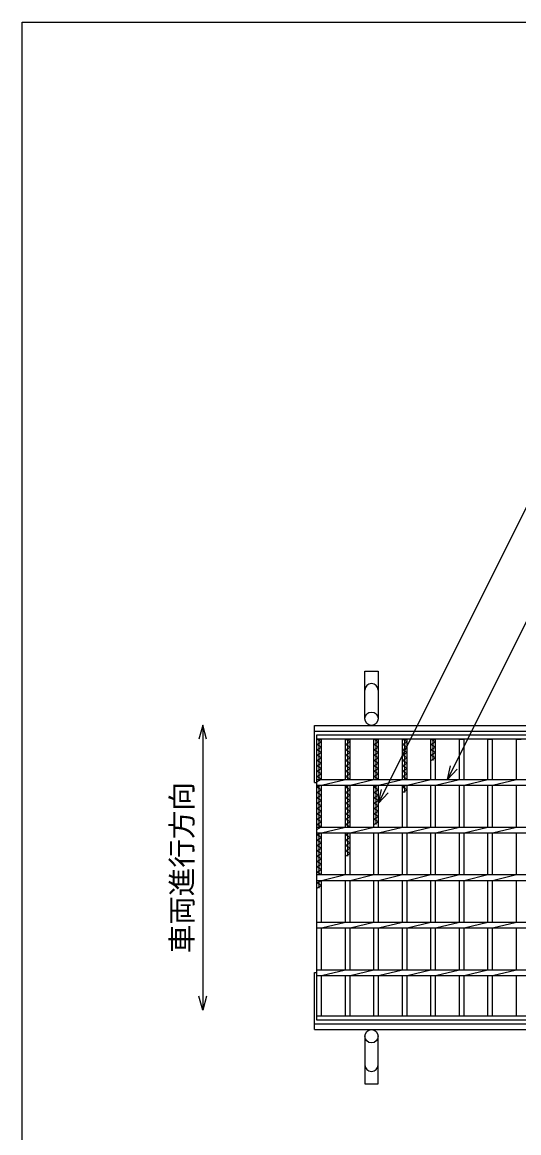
# Model space of a CAD drawing. Units: millimetres, scale not verified. Extents: x -1820 to 1731, y -1282 to 1054.
# Drawn here: x -1729 to -1206, y -114 to 1054 of the extents above; entities that cross this region are included whole.
import ezdxf
from ezdxf.enums import TextEntityAlignment as Align

# ---------------------------------------------------------------- set-up
doc = ezdxf.new("R2010")
doc.units = ezdxf.units.MM
doc.header["$LTSCALE"] = 10
for name, color, linetype, lineweight in [('0_2', 150, 'Continuous', 25), ('16', 3, 'Continuous', 25), ('19', 6, 'Continuous', 25), ('22', 4, 'Continuous', 25)]:
    doc.layers.add(name, color=color, linetype=linetype, lineweight=lineweight)
doc.styles.add('ベクトル', font='')
doc.styles.get('ベクトル').set_extended_font_data('ベクトル')

msp = doc.modelspace()

# ---------------------------------------------------------------- linework, layer by layer
at = {"layer": '0_2'}
for p, q in [((-1729, -1146.5), (-1729, 1053.5)), ((-1729, 1053.5), (1731, 1053.5))]:
    msp.add_line(p, q, dxfattribs=at)
at = {"layer": '0_2', "color": 4}
for p, q in [((-1539, 314.3), (-1543, 299.3)), ((-1535, 299.3), (-1539, 314.3)), ((-1539, 314.3), (-1539, 14.3)), ((-1539, 14.3), (-1543, 29.3)), ((-1535, 29.3), (-1539, 14.3))]:
    msp.add_line(p, q, dxfattribs=at)
at = {"layer": '16'}
for p, q in [((-1419, 304), (-424, 304)), ((-1419, 299.5), (-1419, 304)), ((-424, 299.5), (-1419, 299.5)), ((-1419, 8.5), (-1419, 299.5)), ((-1419, 299.5), (-1414, 299.5)), ((-1414, 296.7), (-1419, 299.5)), ((-1419, 293.9), (-1414, 296.7)), ((-1414, 291.1), (-1419, 293.9)), ((-1416.5, 257), (-1416.5, 299.5)), ((-1414, 257), (-1414, 299.5)), ((-1389, 257), (-1389, 299.5)), ((-1389, 299.5), (-1384, 299.5)), ((-1384, 296.7), (-1389, 299.5)), ((-1389, 293.9), (-1384, 296.7)), ((-1384, 291.1), (-1389, 293.9)), ((-1386.5, 257), (-1386.5, 299.5)), ((-1384, 257), (-1384, 299.5)), ((-1359, 257), (-1359, 299.5)), ((-1359, 299.5), (-1354, 299.5)), ((-1354, 296.7), (-1359, 299.5)), ((-1359, 293.9), (-1354, 296.7)), ((-1354, 291.1), (-1359, 293.9)), ((-1356.5, 257), (-1356.5, 299.5)), ((-1354, 257), (-1354, 299.5)), ((-1329, 257), (-1329, 299.5)), ((-1329, 299.5), (-1324, 299.5)), ((-1324, 296.7), (-1329, 299.5)), ((-1329, 293.9), (-1324, 296.7)), ((-1324, 291.1), (-1329, 293.9)), ((-1326.5, 257), (-1326.5, 299.5)), ((-1324, 257), (-1324, 299.5)), ((-1299, 257), (-1299, 299.5)), ((-1299, 299.5), (-1294, 299.5)), ((-1294, 296.7), (-1299, 299.5)), ((-1299, 293.9), (-1294, 296.7)), ((-1294, 291.1), (-1299, 293.9)), ((-1296.5, 277.1), (-1296.5, 299.5)), ((-1294, 257), (-1294, 299.5)), ((-1269, 257), (-1269, 299.5)), ((-1269, 299.5), (-1264, 299.5)), ((-1264, 257), (-1264, 299.5)), ((-1239, 257), (-1239, 299.5)), ((-1239, 299.5), (-1234, 299.5)), ((-1234, 257), (-1234, 299.5)), ((-1209, 257), (-1209, 299.5)), ((-1209, 299.5), (-1204, 299.5)), ((-1419, 288.3), (-1414, 291.1)), ((-1414, 285.5), (-1419, 288.3)), ((-1419, 282.7), (-1414, 285.5)), ((-1414, 279.9), (-1419, 282.7)), ((-1389, 288.3), (-1384, 291.1)), ((-1384, 285.5), (-1389, 288.3)), ((-1389, 282.7), (-1384, 285.5)), ((-1384, 279.9), (-1389, 282.7)), ((-1359, 288.3), (-1354, 291.1)), ((-1354, 285.5), (-1359, 288.3)), ((-1359, 282.7), (-1354, 285.5)), ((-1354, 279.9), (-1359, 282.7)), ((-1329, 288.3), (-1324, 291.1)), ((-1324, 285.5), (-1329, 288.3)), ((-1329, 282.7), (-1324, 285.5)), ((-1324, 279.9), (-1329, 282.7)), ((-1299, 288.3), (-1294, 291.1)), ((-1294, 285.5), (-1299, 288.3)), ((-1299, 282.7), (-1294, 285.5)), ((-1294, 279.9), (-1299, 282.7)), ((-1419, 277.1), (-1414, 279.9)), ((-1414, 274.3), (-1419, 277.1)), ((-1419, 271.5), (-1414, 274.3)), ((-1414, 268.7), (-1419, 271.5)), ((-1419, 265.9), (-1414, 268.7)), ((-1389, 277.1), (-1384, 279.9)), ((-1384, 274.3), (-1389, 277.1)), ((-1389, 271.5), (-1384, 274.3)), ((-1384, 268.7), (-1389, 271.5)), ((-1389, 265.9), (-1384, 268.7)), ((-1359, 277.1), (-1354, 279.9)), ((-1354, 274.3), (-1359, 277.1)), ((-1359, 271.5), (-1354, 274.3)), ((-1354, 268.7), (-1359, 271.5)), ((-1359, 265.9), (-1354, 268.7)), ((-1329, 277.1), (-1324, 279.9)), ((-1324, 274.3), (-1329, 277.1)), ((-1329, 271.5), (-1324, 274.3)), ((-1324, 268.7), (-1329, 271.5)), ((-1329, 265.9), (-1324, 268.7)), ((-1299, 277.1), (-1294, 279.9)), ((-1414, 263.1), (-1419, 265.9)), ((-1419, 260.3), (-1414, 263.1)), ((-1414, 257.5), (-1419, 260.3)), ((-1419, 254.7), (-1414, 257.5)), ((-1419, 257), (-424, 257)), ((-1419, 251), (-1419, 257)), ((-1414, 251), (-1389, 257)), ((-1384, 263.1), (-1389, 265.9)), ((-1389, 260.3), (-1384, 263.1)), ((-1384, 257.5), (-1389, 260.3)), ((-1384.9, 257), (-1384, 257.5)), ((-1384, 251), (-1359, 257)), ((-1354, 263.1), (-1359, 265.9)), ((-1359, 260.3), (-1354, 263.1)), ((-1354, 257.5), (-1359, 260.3)), ((-1354.9, 257), (-1354, 257.5)), ((-1354, 251), (-1329, 257)), ((-1324, 263.1), (-1329, 265.9)), ((-1329, 260.3), (-1324, 263.1)), ((-1324, 257.5), (-1329, 260.3)), ((-1324.9, 257), (-1324, 257.5)), ((-1324, 251), (-1299, 257)), ((-1294, 251), (-1269, 257)), ((-1264, 251), (-1239, 257)), ((-1234, 251), (-1209, 257)), ((-1419, 251), (-424, 251)), ((-1419, 249.1), (-1415.6, 251)), ((-1414, 246.3), (-1419, 249.1)), ((-1419, 243.5), (-1414, 246.3)), ((-1416.5, 207), (-1416.5, 251)), ((-1414, 207), (-1414, 251)), ((-1389, 207), (-1389, 251)), ((-1389, 249.1), (-1385.6, 251)), ((-1384, 246.3), (-1389, 249.1)), ((-1389, 243.5), (-1384, 246.3)), ((-1386.5, 207), (-1386.5, 251)), ((-1384, 207), (-1384, 251)), ((-1359, 207), (-1359, 251)), ((-1359, 249.1), (-1355.6, 251)), ((-1354, 246.3), (-1359, 249.1)), ((-1359, 243.5), (-1354, 246.3)), ((-1356.5, 209.9), (-1356.5, 251)), ((-1354, 207), (-1354, 251)), ((-1329, 207), (-1329, 251)), ((-1329, 249.1), (-1325.6, 251)), ((-1324, 246.3), (-1329, 249.1)), ((-1329, 243.5), (-1324, 246.3)), ((-1326.5, 243.5), (-1326.5, 251)), ((-1324, 207), (-1324, 251)), ((-1299, 207), (-1299, 251)), ((-1294, 207), (-1294, 251)), ((-1269, 207), (-1269, 251)), ((-1264, 207), (-1264, 251)), ((-1239, 207), (-1239, 251)), ((-1234, 207), (-1234, 251)), ((-1209, 207), (-1209, 251)), ((-1414, 240.7), (-1419, 243.5)), ((-1419, 237.9), (-1414, 240.7)), ((-1414, 235.1), (-1419, 237.9)), ((-1419, 232.3), (-1414, 235.1)), ((-1384, 240.7), (-1389, 243.5)), ((-1389, 237.9), (-1384, 240.7)), ((-1384, 235.1), (-1389, 237.9)), ((-1389, 232.3), (-1384, 235.1)), ((-1354, 240.7), (-1359, 243.5)), ((-1359, 237.9), (-1354, 240.7)), ((-1354, 235.1), (-1359, 237.9)), ((-1359, 232.3), (-1354, 235.1)), ((-1414, 229.5), (-1419, 232.3)), ((-1419, 226.7), (-1414, 229.5)), ((-1414, 223.9), (-1419, 226.7)), ((-1419, 221.1), (-1414, 223.9)), ((-1384, 229.5), (-1389, 232.3)), ((-1389, 226.7), (-1384, 229.5)), ((-1384, 223.9), (-1389, 226.7)), ((-1389, 221.1), (-1384, 223.9)), ((-1354, 229.5), (-1359, 232.3)), ((-1359, 226.7), (-1354, 229.5)), ((-1354, 223.9), (-1359, 226.7)), ((-1359, 221.1), (-1354, 223.9)), ((-1414, 218.3), (-1419, 221.1)), ((-1419, 215.5), (-1414, 218.3)), ((-1414, 212.7), (-1419, 215.5)), ((-1419, 209.9), (-1414, 212.7)), ((-1384, 218.3), (-1389, 221.1)), ((-1389, 215.5), (-1384, 218.3)), ((-1384, 212.7), (-1389, 215.5)), ((-1389, 209.9), (-1384, 212.7)), ((-1354, 218.3), (-1359, 221.1)), ((-1359, 215.5), (-1354, 218.3)), ((-1354, 212.7), (-1359, 215.5)), ((-1359, 209.9), (-1354, 212.7)), ((-1414, 207.1), (-1419, 209.9)), ((-1419, 204.3), (-1414, 207.1)), ((-1419, 207), (-424, 207)), ((-1419, 201), (-1419, 207)), ((-1419, 201), (-424, 201)), ((-1419, 198.7), (-1414.9, 201)), ((-1414, 195.9), (-1419, 198.7)), ((-1416.5, 157), (-1416.5, 201)), ((-1414, 201), (-1389, 207)), ((-1414, 157), (-1414, 201)), ((-1384, 207.1), (-1389, 209.9)), ((-1389, 157), (-1389, 201)), ((-1389, 198.7), (-1384.9, 201)), ((-1384, 195.9), (-1389, 198.7)), ((-1386.5, 176.3), (-1386.5, 201)), ((-1384.2, 207), (-1384, 207.1)), ((-1384, 201), (-1359, 207)), ((-1384, 157), (-1384, 201)), ((-1359, 157), (-1359, 201)), ((-1354, 201), (-1329, 207)), ((-1354, 157), (-1354, 201)), ((-1329, 157), (-1329, 201)), ((-1324, 201), (-1299, 207)), ((-1324, 157), (-1324, 201)), ((-1299, 157), (-1299, 201)), ((-1294, 201), (-1269, 207)), ((-1294, 157), (-1294, 201)), ((-1269, 157), (-1269, 201)), ((-1264, 201), (-1239, 207)), ((-1264, 157), (-1264, 201)), ((-1239, 157), (-1239, 201)), ((-1234, 201), (-1209, 207)), ((-1234, 157), (-1234, 201)), ((-1209, 157), (-1209, 201)), ((-1419, 193.1), (-1414, 195.9)), ((-1414, 190.3), (-1419, 193.1)), ((-1419, 187.5), (-1414, 190.3)), ((-1414, 184.7), (-1419, 187.5)), ((-1389, 193.1), (-1384, 195.9)), ((-1384, 190.3), (-1389, 193.1)), ((-1389, 187.5), (-1384, 190.3)), ((-1384, 184.7), (-1389, 187.5)), ((-1419, 181.9), (-1414, 184.7)), ((-1414, 179.1), (-1419, 181.9)), ((-1419, 176.3), (-1414, 179.1)), ((-1414, 173.5), (-1419, 176.3)), ((-1389, 181.9), (-1384, 184.7)), ((-1384, 179.1), (-1389, 181.9)), ((-1389, 176.3), (-1384, 179.1)), ((-1419, 170.7), (-1414, 173.5)), ((-1414, 167.9), (-1419, 170.7)), ((-1419, 165.1), (-1414, 167.9)), ((-1414, 162.3), (-1419, 165.1)), ((-1419, 159.5), (-1414, 162.3)), ((-1414.5, 157), (-1419, 159.5)), ((-1419, 157), (-424, 157)), ((-1419, 151), (-1419, 157)), ((-1414, 151), (-1389, 157)), ((-1384, 151), (-1359, 157)), ((-1354, 151), (-1329, 157)), ((-1324, 151), (-1299, 157)), ((-1294, 151), (-1269, 157)), ((-1264, 151), (-1239, 157)), ((-1234, 151), (-1209, 157)), ((-1419, 151), (-424, 151)), ((-1419, 148.3), (-1414.2, 151)), ((-1414, 145.5), (-1419, 148.3)), ((-1419, 142.7), (-1414, 145.5)), ((-1416.5, 142.7), (-1416.5, 151)), ((-1414, 107), (-1414, 151)), ((-1389, 107), (-1389, 151)), ((-1384, 107), (-1384, 151)), ((-1359, 107), (-1359, 151)), ((-1354, 107), (-1354, 151)), ((-1329, 107), (-1329, 151)), ((-1324, 107), (-1324, 151)), ((-1299, 107), (-1299, 151)), ((-1294, 107), (-1294, 151)), ((-1269, 107), (-1269, 151)), ((-1264, 107), (-1264, 151)), ((-1239, 107), (-1239, 151)), ((-1234, 107), (-1234, 151)), ((-1209, 107), (-1209, 151)), ((-1419, 107), (-424, 107)), ((-1419, 101), (-1419, 107)), ((-1414, 101), (-1389, 107)), ((-1384, 101), (-1359, 107)), ((-1354, 101), (-1329, 107)), ((-1324, 101), (-1299, 107)), ((-1294, 101), (-1269, 107)), ((-1264, 101), (-1239, 107)), ((-1234, 101), (-1209, 107)), ((-1419, 101), (-424, 101)), ((-1414, 57), (-1414, 101)), ((-1389, 57), (-1389, 101)), ((-1384, 57), (-1384, 101)), ((-1359, 57), (-1359, 101)), ((-1354, 57), (-1354, 101)), ((-1329, 57), (-1329, 101)), ((-1324, 57), (-1324, 101)), ((-1299, 57), (-1299, 101)), ((-1294, 57), (-1294, 101)), ((-1269, 57), (-1269, 101)), ((-1264, 57), (-1264, 101)), ((-1239, 57), (-1239, 101)), ((-1234, 57), (-1234, 101)), ((-1209, 57), (-1209, 101)), ((-1419, 57), (-424, 57)), ((-1419, 51), (-1419, 57)), ((-1419, 51), (-424, 51)), ((-1414, 51), (-1389, 57)), ((-1414, 8.5), (-1414, 51)), ((-1389, 8.5), (-1389, 51)), ((-1384, 51), (-1359, 57)), ((-1384, 8.5), (-1384, 51)), ((-1359, 8.5), (-1359, 51)), ((-1354, 51), (-1329, 57)), ((-1354, 8.5), (-1354, 51)), ((-1329, 8.5), (-1329, 51)), ((-1324, 51), (-1299, 57)), ((-1324, 8.5), (-1324, 51)), ((-1299, 8.5), (-1299, 51)), ((-1294, 51), (-1269, 57)), ((-1294, 8.5), (-1294, 51)), ((-1269, 8.5), (-1269, 51)), ((-1264, 51), (-1239, 57)), ((-1264, 8.5), (-1264, 51)), ((-1239, 8.5), (-1239, 51)), ((-1234, 51), (-1209, 57)), ((-1234, 8.5), (-1234, 51)), ((-1209, 8.5), (-1209, 51)), ((-1419, 8.5), (-424, 8.5)), ((-1419, 4), (-1419, 8.5)), ((-1419, 8.5), (-1414, 8.5)), ((-424, 4), (-1419, 4)), ((-1389, 8.5), (-1384, 8.5)), ((-1359, 8.5), (-1354, 8.5)), ((-1329, 8.5), (-1324, 8.5)), ((-1299, 8.5), (-1294, 8.5)), ((-1269, 8.5), (-1264, 8.5)), ((-1239, 8.5), (-1234, 8.5)), ((-1209, 8.5), (-1204, 8.5))]:
    msp.add_line(p, q, dxfattribs=at)
at = {"layer": '19'}
for p, q in [((-1368.5, 321), (-1368.5, 371)), ((-1368.5, 371), (-1354.5, 371)), ((-1354.5, 371), (-1354.5, 321)), ((-1421.5, 314), (-421.5, 314)), ((-1421.5, 254), (-1421.5, 314)), ((-1421.5, 308), (-421.5, 308)), ((-1421.5, 254), (-1419, 254)), ((-1421.5, -6), (-1421.5, 54)), ((-1421.5, 54), (-1419, 54)), ((-1421.5, 0), (-421.5, 0)), ((-1421.5, -6), (-421.5, -6)), ((-1368.5, -13), (-1368.5, -63)), ((-1354.5, -63), (-1354.5, -13)), ((-1368.5, -63), (-1354.5, -63))]:
    msp.add_line(p, q, dxfattribs=at)
for centre in [(-1361.5, 321), (-1361.5, -13)]:
    msp.add_circle(centre, 7, dxfattribs=at)
for centre, start, end in [((-1361.5, 351), 0, 180), ((-1361.5, -43), 180, 0)]:
    msp.add_arc(centre, 7, start, end, dxfattribs=at)
at = {"layer": '22'}
for p, q in [((-1354, 232), (-1171.8, 596.5)), ((-1281.5, 257), (-1135.2, 549.5)), ((-1281.5, 257), (-1278.5, 271.6)), ((-1281.5, 257), (-1271.5, 268)), ((-1354, 232), (-1351, 246.6)), ((-1354, 232), (-1344, 243))]:
    msp.add_line(p, q, dxfattribs=at)

# ---------------------------------------------------------------- texts
at = {"layer": '0_2', "color": 2, "style": 'ベクトル'}
msp.add_text('車両進行方向', height=21.99, rotation=90, dxfattribs=at).set_placement((-1561, 74.3), align=Align.MIDDLE_LEFT)

doc.saveas('drawing.dxf')
